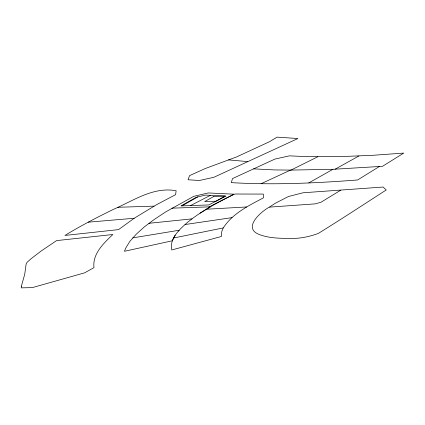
<?xml version="1.0" encoding="UTF-8"?>
<svg xmlns="http://www.w3.org/2000/svg" width="425" height="425" viewBox="0 0 425 425"><rect width="100%" height="100%" fill="white"/><g stroke="black" fill="none" stroke-linecap="round" stroke-linejoin="round"><path stroke-width="0.64" d="M223.29 227.917C232.443 213.499 248.806 205.615 263.431 197.837L263.335 194.082L234.828 194.023C218.275 202.008 201.875 210.747 187.526 222.349C179.711 229.234 169.235 238.335 171.78 249.974L221.473 236.454C220.995 233.495 221.908 230.509 223.29 227.917L173.65 237.984L172.412 240.757L124.429 251.287L125.763 248.035L129.864 241.363L136.175 234.292L144.33 226.892L154.296 219.428L165.84 211.809L193.726 196.345L208.287 192.95L233.872 194.183L209.312 206.858M173.65 237.984L175.201 235.195M178.436 231.041L179.191 230.244L132.743 237.878M269.264 207.14C260.504 211.942 241.878 228.358 259.887 234.749C269.445 238.26 279.825 238.324 289.877 238.425C299.652 238.722 309.134 236.831 318.288 233.442C341.163 219.316 363.619 204.531 386.224 189.98L383.116 187.042L303.02 192.775L288.442 196.515L275.634 203.092L269.264 207.14L315.265 203.862L321.077 202.204L340.568 190.278M134.173 218.269L118.548 229.612L64.919 235.434C80.617 225.856 96.969 217.398 113.486 209.339C133.498 200.669 153.34 186.506 176.141 190.756L175.594 194.666L156.846 204.537L134.173 218.269L88.235 222.179M200.021 213.201L210.423 206.821L171.875 208.17M379.297 166.563L357.622 179.972C315.632 183.164 273.408 185.146 231.322 182.628L232.496 178.58L274.885 159.088L289.42 155.847L306.85 156.644L343.278 156.496L372.539 155.316L403.75 153.085L382.484 166.313L332.924 169.304L290.503 170.096L261.04 183.738M181.932 205.875L197.806 196.903M308.794 182.904L332.924 169.304M335.123 169.198L358.928 155.97M190.581 205.572L210.428 195.33M317.831 156.751L290.966 170.101L274.369 169.92L253.624 168.863M247.844 161.617L297.893 138.539L277.068 137.137L269.392 141.764L236.443 156.99L205.078 168.603L189.534 175.642L188.094 179.754L199.325 180.503L213.833 177.305L247.844 161.617L228.56 159.906M185.056 224.533L232.023 217.627M148.909 223.306L191.988 218.864M206.332 209.233L246.723 206.959M117.826 207.283L154.057 206.136M21.335 286.349L21.25 287.863L32.348 287.608L84.623 272.839L93.957 267.654C92.39 253.72 103.679 243.249 112.864 234.51L56.605 240.603L41.31 250.899L31.243 258.597L27.073 262.331L26.138 264.053L24.74 274.205L21.335 286.349M196.276 197.258L180.976 205.907L208.792 204.935L225.957 196.074L205.567 195.091L196.276 197.258M213.817 196.435L204.669 201.604L216.012 201.211L225.165 196.037L213.817 196.435"/></g></svg>
